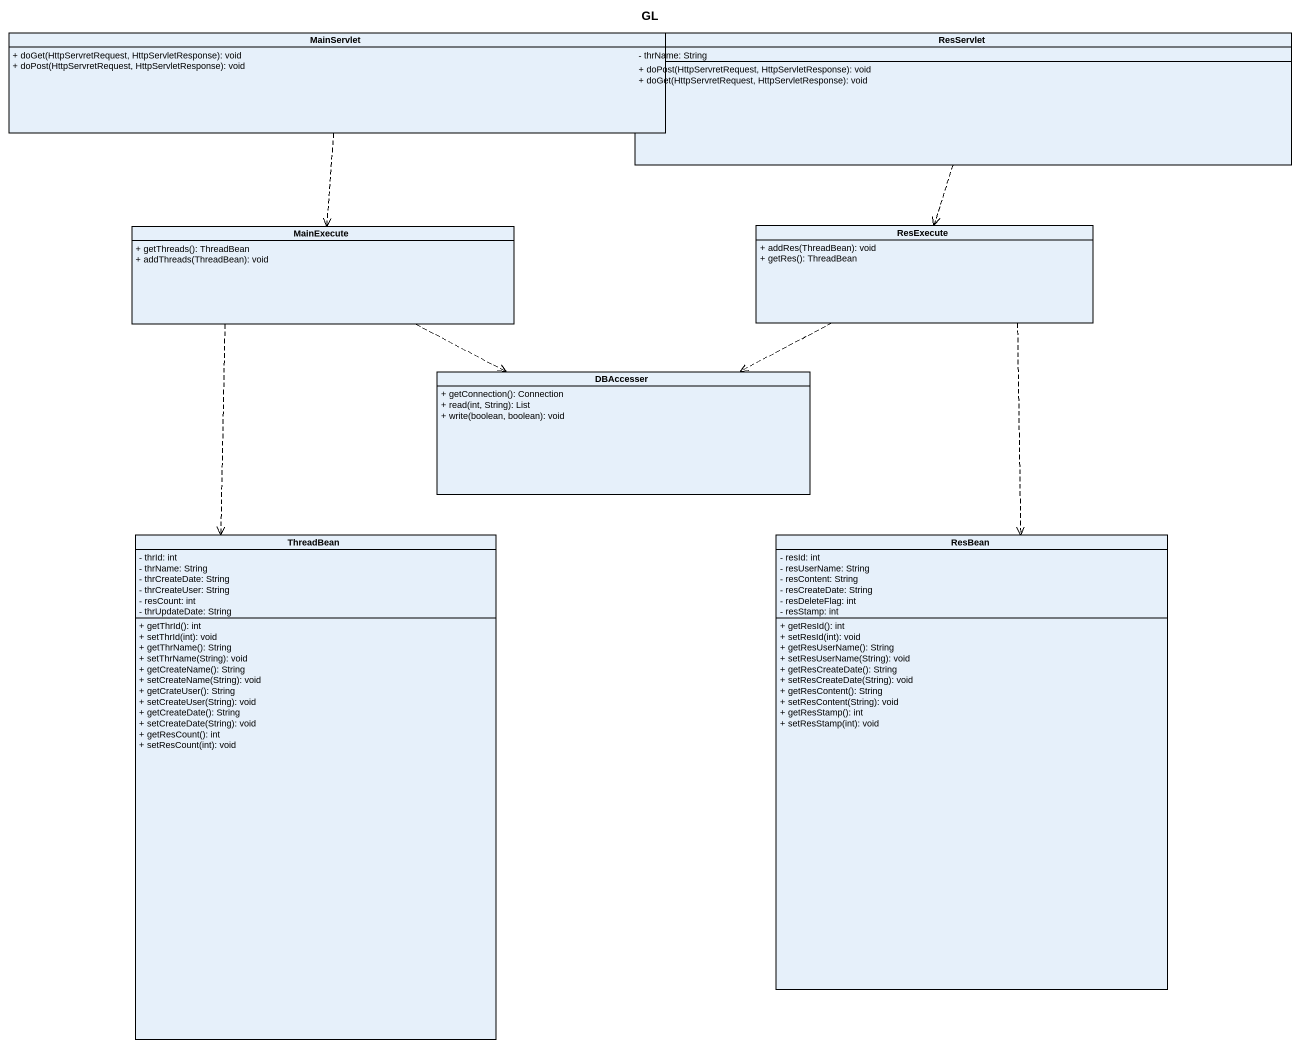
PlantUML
@startuml
title GL
hide circle
hide empty members
skinparam classAttributeIconSize 0
class MainServlet {
  + doGet(HttpServretRequest, HttpServletResponse): void
  + doPost(HttpServretRequest, HttpServletResponse): void
}
class ResServlet {
  - thrName: String
  + doPost(HttpServretRequest, HttpServletResponse): void
  + doGet(HttpServretRequest, HttpServletResponse): void
}
class MainExecute {
  + getThreads(): ThreadBean
  + addThreads(ThreadBean): void
}
class ResExecute {
  + addRes(ThreadBean): void
  + getRes(): ThreadBean
}
class DBAccesser {
  + getConnection(): Connection
  + read(int, String): List
  + write(boolean, boolean): void
}
class ThreadBean {
  - thrId: int
  - thrName: String
  - thrCreateDate: String
  - thrCreateUser: String
  - resCount: int
  - thrUpdateDate: String
  + getThrId(): int
  + setThrId(int): void
  + getThrName(): String
  + setThrName(String): void
  + getCreateName(): String
  + setCreateName(String): void
  + getCrateUser(): String
  + setCreateUser(String): void
  + getCreateDate(): String
  + setCreateDate(String): void
  + getResCount(): int
  + setResCount(int): void
}
class ResBean {
  - resId: int
  - resUserName: String
  - resContent: String
  - resCreateDate: String
  - resDeleteFlag: int
  - resStamp: int
  + getResId(): int
  + setResId(int): void
  + getResUserName(): String
  + setResUserName(String): void
  + getResCreateDate(): String
  + setResCreateDate(String): void
  + getResContent(): String
  + setResContent(String): void
  + getResStamp(): int
  + setResStamp(int): void
}
MainServlet ..> MainExecute
ResServlet ..> ResExecute
MainExecute .right.> DBAccesser
MainExecute ..> ThreadBean
ResExecute .left.> DBAccesser
ResExecute ..> ResBean
@enduml
